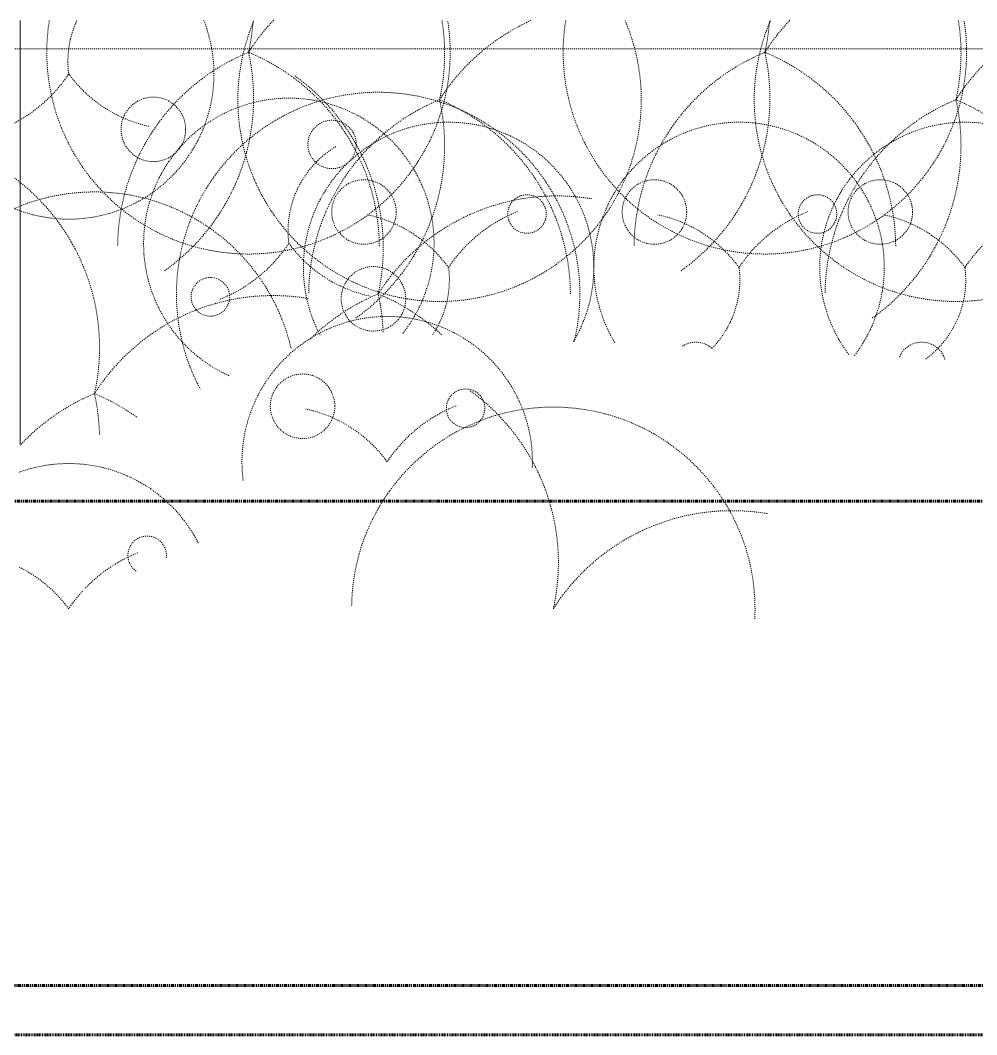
# Model space of a CAD drawing. Header units: inches. Extents: x -4105 to -1989, y 10980 to 12341.
# Drawn here: x -3617.1 to -3498.6, y 12118.6 to 12244.3 of the extents above; entities that cross this region are included whole.
import ezdxf

# ---------------------------------------------------------------- set-up
doc = ezdxf.new("R2010")
doc.units = ezdxf.units.IN
doc.header["$MEASUREMENT"] = 0
for name, pattern in [('Aligning Line 1_8_', [0.25, 0.125, -0.125]), ('Dash', [0.25, 0.125, -0.125]), ('Dash 1_16_', [0.125, 0.0625, -0.0625]), ('Double Dash 3_8_', [1, 0.375, -0.125, 0.125, -0.125, 0.125, -0.125])]:
    doc.linetypes.add(name, pattern=pattern)
for name, color, linetype, lineweight in [('0-1', 7, 'Continuous', 5), ('0-3', 7, 'Continuous', 9), ('0-4', 130, 'Double Dash 3_8_', 60), ('A-DETL-GENF-HDLN-1', 253, 'Dash', 9), ('C-PROP-LINE-1', 130, 'Double Dash 3_8_', 60), ('C-PROP-LINE-2', 91, 'Dash 1_16_', 60), ('C-TOPO', 7, 'Continuous', 9), ('G-ANNO-SYMB', 111, 'Aligning Line 1_8_', 9)]:
    doc.layers.add(name, color=color, linetype=linetype, lineweight=lineweight)

# ---------------------------------------------------------------- blocks, each defined once
blk = doc.blocks.new('CTR - 1st Phase - Unit Layouts_rvt-1-ENLARGED FLOOR PLAN - 1ST FLOOR PLAN - EAST')
at = {"layer": 'G-ANNO-SYMB'}
blk.add_line((-2053.87, 12240.75), (-4008.11, 12240.75), dxfattribs=at)
blk = doc.blocks.new('fountain grass 26747 - fountain grass 26747-V93-ENLARGED FLOOR PLAN - 1ST FLOOR PLAN - EAST')
at = {"layer": 'A-DETL-GENF-HDLN-1'}
for centre, radius, start, end in [((0, 0), 25, 170.9358, 360), ((22.14, -14.08), 26.24, 136.5409, 147.5466), ((-25.61, 5.7), 26.24, 347.4534, 356.1221), ((0, 0), 25, 360, 9.0359), ((10.02, -24.25), 26.24, 112.4534, 179.5466), ((-25.61, -5.7), 26.24, 305.4534, 12.5466), ((-10.02, -24.25), 26.24, 0.4534, 67.5466)]:
    blk.add_arc(centre, radius, start, end, dxfattribs=at)
blk = doc.blocks.new('lupin 26755 - lupin 26755-V94-ENLARGED FLOOR PLAN - 1ST FLOOR PLAN - EAST')
at = {"layer": 'A-DETL-GENF-HDLN-1'}
for centre, radius in [((-10.49, 6.87), 4), ((9.72, 6.62), 2.39)]:
    blk.add_circle(centre, radius, dxfattribs=at)
for centre, radius, start, end in [((0, 0), 18, 360, 207.7706), ((-13.57, -9.88), 16.78, 36.0514, 77.9486), ((15.36, -10.23), 18.46, 111.6663, 146.3337), ((-12.13, -1.52), 12.23, 326.1597, 7.1395), ((0, 0), 18, 329.3593, 360)]:
    blk.add_arc(centre, radius, start, end, dxfattribs=at)
blk = doc.blocks.new('fountain grass 26747 - fountain grass 26747-V95-ENLARGED FLOOR PLAN - 1ST FLOOR PLAN - EAST')
at = {"layer": 'A-DETL-GENF-HDLN-1'}
for centre, radius, start, end in [((0, 0), 25, 156.9193, 360), ((22.14, -14.08), 26.24, 114.4147, 147.5466), ((-25.61, 5.7), 26.24, 347.4534, 9.0139), ((0, 0), 25, 360, 23.1598), ((10.02, -24.25), 26.24, 112.4534, 179.5466), ((-25.61, -5.7), 26.24, 305.4534, 12.5466), ((-10.02, -24.25), 26.24, 0.4534, 67.5466)]:
    blk.add_arc(centre, radius, start, end, dxfattribs=at)
blk = doc.blocks.new('lupin 26755 - lupin 26755-V96-ENLARGED FLOOR PLAN - 1ST FLOOR PLAN - EAST')
at = {"layer": 'A-DETL-GENF-HDLN-1'}
for centre, radius in [((-10.49, 6.87), 4), ((9.72, 6.62), 2.39)]:
    blk.add_circle(centre, radius, dxfattribs=at)
for centre, radius, start, end in [((0, 0), 18, 360, 211.5492), ((-13.57, -9.88), 16.78, 36.0514, 77.9486), ((15.36, -10.23), 18.46, 111.6663, 146.3337), ((-12.13, -1.52), 12.23, 315.8502, 7.1395), ((0, 0), 18, 322.6837, 360), ((-5.36, -12.26), 3, 49.2264, 124.6445)]:
    blk.add_arc(centre, radius, start, end, dxfattribs=at)
blk = doc.blocks.new('lupin 26755 - lupin 26755-V97-ENLARGED FLOOR PLAN - 1ST FLOOR PLAN - EAST')
at = {"layer": 'A-DETL-GENF-HDLN-1'}
for centre, radius in [((-10.49, 6.87), 4), ((9.72, 6.62), 2.39)]:
    blk.add_circle(centre, radius, dxfattribs=at)
for centre, radius, start, end in [((0, 0), 18, 360, 217.2128), ((-13.57, -9.88), 16.78, 36.0514, 77.9486), ((15.36, -10.23), 18.46, 111.6663, 146.3337), ((-12.13, -1.52), 12.23, 306.5191, 7.1395), ((0, 0), 18, 316.9529, 360), ((-5.36, -12.26), 3, 16.6172, 158.0047)]:
    blk.add_arc(centre, radius, start, end, dxfattribs=at)
blk = doc.blocks.new('lupin 26755 - lupin 26755-V147-ENLARGED FLOOR PLAN - 1ST FLOOR PLAN - EAST')
at = {"layer": 'A-DETL-GENF-HDLN-1'}
for centre, radius in [((-10.49, 6.87), 4), ((9.72, 6.62), 2.39), ((-5.36, -12.26), 3)]:
    blk.add_circle(centre, radius, dxfattribs=at)
for centre, radius, start, end in [((0, 0), 18, 360, 65.9888), ((0, 0), 18, 141.7089, 360), ((-13.57, -9.88), 16.78, 36.0514, 77.9486), ((15.36, -10.23), 18.46, 111.6663, 146.3337), ((-12.13, -1.52), 12.23, 300.9755, 7.1395)]:
    blk.add_arc(centre, radius, start, end, dxfattribs=at)
blk = doc.blocks.new('lupin 26755 - lupin 26755-V148-ENLARGED FLOOR PLAN - 1ST FLOOR PLAN - EAST')
at = {"layer": 'A-DETL-GENF-HDLN-1'}
for centre, radius in [((-10.49, 6.87), 4), ((9.72, 6.62), 2.39)]:
    blk.add_circle(centre, radius, dxfattribs=at)
for centre, radius, start, end in [((0, 0), 18, 360, 201.5258), ((-13.57, -9.88), 16.78, 36.0514, 77.9486), ((15.36, -10.23), 18.46, 111.6663, 146.3337), ((-12.13, -1.52), 12.23, 335.3981, 7.1395), ((0, 0), 18, 338.4742, 360)]:
    blk.add_arc(centre, radius, start, end, dxfattribs=at)
blk = doc.blocks.new('fountain grass 26747 - fountain grass 26747-V151-ENLARGED FLOOR PLAN - 1ST FLOOR PLAN - EAST')
at = {"layer": 'A-DETL-GENF-HDLN-1'}
for centre, radius, start, end in [((-25.61, 5.7), 26.24, 347.4534, 54.5466), ((0, 0), 25, 360, 179.2149), ((22.14, -14.08), 26.24, 80.4534, 147.5466), ((0, 0), 25, 357.1325, 360)]:
    blk.add_arc(centre, radius, start, end, dxfattribs=at)
blk = doc.blocks.new('fountain grass 26747 - fountain grass 26747-V153-ENLARGED FLOOR PLAN - 1ST FLOOR PLAN - EAST')
at = {"layer": 'A-DETL-GENF-HDLN-1'}
for centre, radius, start, end in [((-25.61, 5.7), 26.24, 347.4534, 54.5466), ((0, 0), 25, 12.9937, 194.4654), ((22.14, -14.08), 26.24, 80.4534, 147.5466), ((10.02, -24.25), 26.24, 112.4534, 137.1204), ((-25.61, -5.7), 26.24, 1.4086, 12.5466), ((-10.02, -24.25), 26.24, 54.4171, 67.5466)]:
    blk.add_arc(centre, radius, start, end, dxfattribs=at)
blk = doc.blocks.new('lupin 26755 - lupin 26755-V154-ENLARGED FLOOR PLAN - 1ST FLOOR PLAN - EAST')
at = {"layer": 'A-DETL-GENF-HDLN-1'}
for centre, radius in [((-10.49, 6.87), 4), ((9.72, 6.62), 2.39)]:
    blk.add_circle(centre, radius, dxfattribs=at)
for centre, radius, start, end in [((0, 0), 18, 360, 187.5019), ((-13.57, -9.88), 16.78, 36.0514, 77.9486), ((15.36, -10.23), 18.46, 111.6663, 146.3337), ((0, 0), 18, 357.6517, 360)]:
    blk.add_arc(centre, radius, start, end, dxfattribs=at)
blk = doc.blocks.new('lupin 26755 - lupin 26755-V155-ENLARGED FLOOR PLAN - 1ST FLOOR PLAN - EAST')
at = {"layer": 'A-DETL-GENF-HDLN-1'}
for centre, radius, start, end in [((0, 0), 18, 26.8367, 110.4093), ((0, 0), 18, 115.5371, 191.4777), ((-10.49, 6.87), 4, 46.5532, 313.5735), ((9.72, 6.62), 2.39, 352.2055, 236.0047), ((-13.57, -9.88), 16.78, 69.6635, 77.9486), ((15.36, -10.23), 18.46, 111.6663, 136.2201), ((-13.57, -9.88), 16.78, 36.0514, 64.0409), ((15.36, -10.23), 18.46, 137.6669, 146.3337)]:
    blk.add_arc(centre, radius, start, end, dxfattribs=at)
blk = doc.blocks.new('fountain grass 26747 - fountain grass 26747-V157-ENLARGED FLOOR PLAN - 1ST FLOOR PLAN - EAST')
at = {"layer": 'A-DETL-GENF-HDLN-1'}
for centre, radius, start, end in [((-25.61, 5.7), 26.24, 347.4534, 54.5466), ((0, 0), 25, 360, 208.1069), ((22.14, -14.08), 26.24, 80.4534, 147.5466), ((10.02, -24.25), 26.24, 112.4534, 134.6437), ((-25.61, -5.7), 26.24, 2.1433, 12.5466), ((-10.02, -24.25), 26.24, 47.1169, 67.5466), ((0, 0), 25, 346.3535, 360)]:
    blk.add_arc(centre, radius, start, end, dxfattribs=at)
blk = doc.blocks.new('CTR  - Topography_rvt-1-ENLARGED FLOOR PLAN - 1ST FLOOR PLAN - EAST')
at = {"layer": 'C-TOPO'}
for p, q in [((-3617.12, 12244.26), (-3617.12, 12243.58)), ((-3617.12, 12244.26), (-3617.12, 12243.58)), ((-3617.12, 12200.42), (-3617.12, 12243.58)), ((-3617.12, 12243.58), (-3617.12, 12200.42)), ((-3617.12, 12200.42), (-3617.12, 12193.41)), ((-3617.12, 12200.42), (-3617.12, 12193.41)), ((-3617.12, 12191.79), (-3617.12, 12193.41)), ((-3617.12, 12193.41), (-3617.12, 12191.79))]:
    blk.add_line(p, q, dxfattribs=at)
at = {"layer": '0-3', "rotation": 180}
for name, p in [('lupin 26755 - lupin 26755-V148-ENLARGED FLOOR PLAN - 1ST FLOOR PLAN - EAST', (-3611.12, 12237.65)), ('lupin 26755 - lupin 26755-V147-ENLARGED FLOOR PLAN - 1ST FLOOR PLAN - EAST', (-3583.84, 12216.65))]:
    blk.add_blockref(name, p, dxfattribs=at)
at = {"layer": '0-3'}
for name, p in [('fountain grass 26747 - fountain grass 26747-V93-ENLARGED FLOOR PLAN - 1ST FLOOR PLAN - EAST', (-3588.84, 12240.33)), ('fountain grass 26747 - fountain grass 26747-V95-ENLARGED FLOOR PLAN - 1ST FLOOR PLAN - EAST', (-3565.16, 12234.45)), ('fountain grass 26747 - fountain grass 26747-V93-ENLARGED FLOOR PLAN - 1ST FLOOR PLAN - EAST', (-3524.84, 12240.33)), ('fountain grass 26747 - fountain grass 26747-V95-ENLARGED FLOOR PLAN - 1ST FLOOR PLAN - EAST', (-3501.16, 12234.45)), ('fountain grass 26747 - fountain grass 26747-V157-ENLARGED FLOOR PLAN - 1ST FLOOR PLAN - EAST', (-3572.77, 12210.38)), ('lupin 26755 - lupin 26755-V94-ENLARGED FLOOR PLAN - 1ST FLOOR PLAN - EAST', (-3564.04, 12213.67)), ('lupin 26755 - lupin 26755-V96-ENLARGED FLOOR PLAN - 1ST FLOOR PLAN - EAST', (-3528.04, 12213.67)), ('lupin 26755 - lupin 26755-V97-ENLARGED FLOOR PLAN - 1ST FLOOR PLAN - EAST', (-3500.04, 12213.67)), ('fountain grass 26747 - fountain grass 26747-V153-ENLARGED FLOOR PLAN - 1ST FLOOR PLAN - EAST', (-3607.93, 12198.03)), ('lupin 26755 - lupin 26755-V154-ENLARGED FLOOR PLAN - 1ST FLOOR PLAN - EAST', (-3571.65, 12189.6)), ('fountain grass 26747 - fountain grass 26747-V151-ENLARGED FLOOR PLAN - 1ST FLOOR PLAN - EAST', (-3551.06, 12171.37)), ('lupin 26755 - lupin 26755-V155-ENLARGED FLOOR PLAN - 1ST FLOOR PLAN - EAST', (-3611.12, 12171.37))]:
    blk.add_blockref(name, p, dxfattribs=at)
blk = doc.blocks.new('Family - ___-1878357-ENLARGED FLOOR PLAN - 1ST FLOOR PLAN - EAST')
at = {"layer": 'C-PROP-LINE-1'}
for p, q in [((-3929.52, 12184.69), (-2053.87, 12184.69)), ((-3869.45, 12124.69), (-2053.87, 12124.69))]:
    blk.add_line(p, q, dxfattribs=at)
blk = doc.blocks.new('CTR - 1st Phase - Shell_rvt-1-ENLARGED FLOOR PLAN - 1ST FLOOR PLAN - EAST')
at = {"layer": '0-4'}
blk.add_blockref('Family - ___-1878357-ENLARGED FLOOR PLAN - 1ST FLOOR PLAN - EAST', (0, 0), dxfattribs=at)
blk = doc.blocks.new('Family - ___-1870007-ENLARGED FLOOR PLAN - 1ST FLOOR PLAN - EAST')
at = {"layer": 'C-PROP-LINE-2'}
blk.add_line((-2637.92, 12118.59), (-3860.72, 12118.59), dxfattribs=at)

msp = doc.modelspace()

# ---------------------------------------------------------------- block references
at = {"layer": '0-1'}
msp.add_blockref('CTR - 1st Phase - Unit Layouts_rvt-1-ENLARGED FLOOR PLAN - 1ST FLOOR PLAN - EAST', (0, 0), dxfattribs=at)

# ---------------------------------------------------------------- next in the draw order: block references
for name in ['CTR - 1st Phase - Shell_rvt-1-ENLARGED FLOOR PLAN - 1ST FLOOR PLAN - EAST', 'CTR  - Topography_rvt-1-ENLARGED FLOOR PLAN - 1ST FLOOR PLAN - EAST']:
    msp.add_blockref(name, (0, 0), dxfattribs=at)
at = {"layer": 'C-PROP-LINE-2'}
msp.add_blockref('Family - ___-1870007-ENLARGED FLOOR PLAN - 1ST FLOOR PLAN - EAST', (0, 0), dxfattribs=at)

doc.saveas('drawing.dxf')
